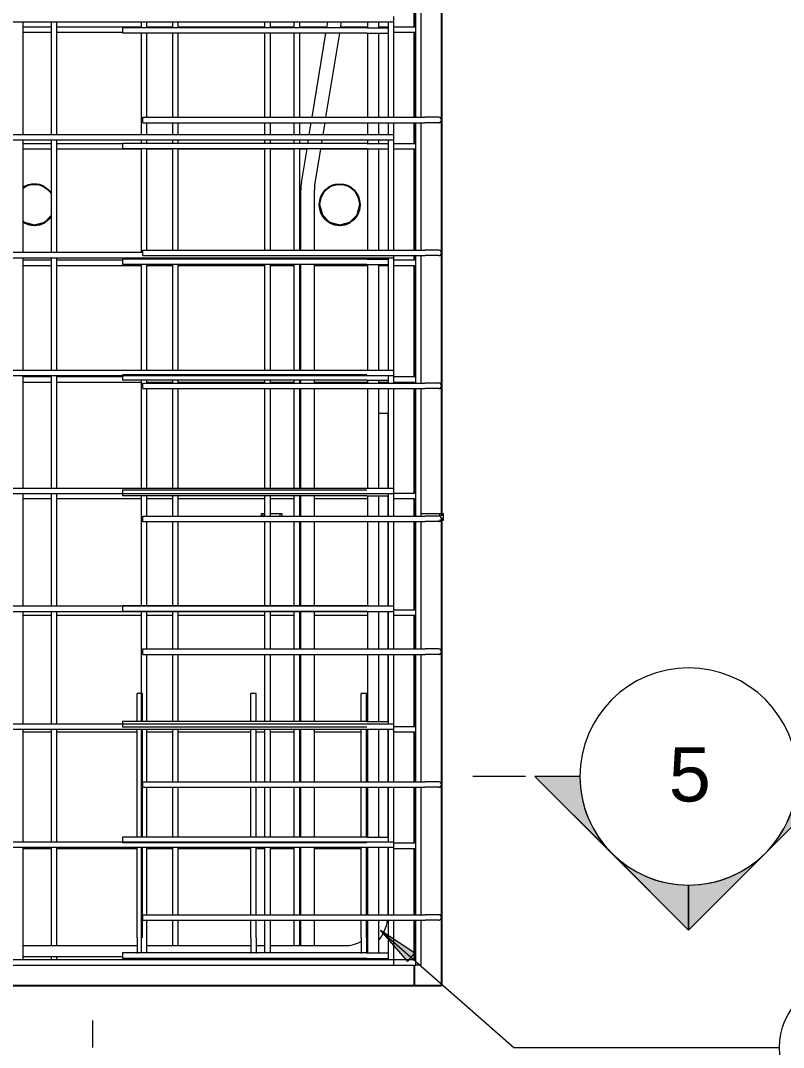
# Model space of a CAD drawing. Header units: millimetres. Extents: x 12473 to 23610, y -3081 to 6044.
# Drawn here: x 15495 to 16618, y -1486 to 26 of the extents above; entities that cross this region are included whole.
import ezdxf

# ---------------------------------------------------------------- set-up
doc = ezdxf.new("R2010")
doc.units = ezdxf.units.MM
doc.linetypes.add('Dash', pattern=[6.36, 3.18, -3.18])
for name, color, linetype, lineweight in [('A-GENM', 13, 'Continuous', 18), ('A-WALL', 113, 'Continuous', 25), ('A-WALL-HDLN', 110, 'Dash', 25), ('G-ANNO-SYMB', 111, 'Continuous', 9), ('S-RBAR', 171, 'Continuous', 18), ('S-RBAR-IDEN', 171, 'Continuous', 9)]:
    doc.layers.add(name, color=color, linetype=linetype, lineweight=lineweight)
doc.styles.add('Arial', font='arial.ttf', dxfattribs={"height": 80})

# ---------------------------------------------------------------- blocks, each defined once
blk = doc.blocks.new('RR spread anchor face based - RR-SA-2_5-200-2134315-Elevation Front 1')
at = {"layer": 'A-GENM'}
for p, q in [((15849.6, -700), (15852.1, -700)), ((15849.6, -703.6), (15849.6, -700)), ((15852.1, -700), (15854.6, -700)), ((15852.1, -703.6), (15852.1, -700)), ((15862.6, -700), (15877.1, -700)), ((15877.1, -700), (15879.6, -700)), ((15877.1, -703.6), (15877.1, -700)), ((15879.6, -700), (15879.6, -703.6))]:
    blk.add_line(p, q, dxfattribs=at)
blk = doc.blocks.new('RR spread anchor face based - RR-SA-2_5-250-V3-Elevation Front 1')
at = {"layer": 'A-GENM'}
for p, q in [((16074.6, -700), (16076.6, -700)), ((16084.6, -700), (16112.1, -700)), ((16111.4, -710), (16110.6, -710)), ((16112.1, -700), (16117.1, -700)), ((16112.1, -704), (16112.1, -700)), ((16117.1, -710), (16113.4, -710)), ((16117.1, -700), (16117.1, -710))]:
    blk.add_line(p, q, dxfattribs=at)
blk = doc.blocks.new('Detail View - M_Section Head - Filled SHOP DWG-1002450-Elevation Front 1')
at = {"layer": 'G-ANNO-SYMB'}
h = blk.add_hatch(color=256, dxfattribs=at)
edge = h.paths.add_edge_path()
edge.add_line((16252.2, 3732.8), (16318.5, 3732.8))
edge.add_arc((16478.5, 3732.8), 160, 180, 225)
edge.add_line((16365.4, 3619.7), (16252.2, 3732.8))
h = blk.add_hatch(color=256, dxfattribs=at)
edge = h.paths.add_edge_path()
edge.add_line((16704.8, 3732.8), (16591.6, 3619.7))
edge.add_arc((16478.5, 3732.8), 160, 315, 360)
edge.add_line((16638.5, 3732.8), (16704.8, 3732.8))
h = blk.add_hatch(color=256, dxfattribs=at)
edge = h.paths.add_edge_path()
edge.add_line((16478.5, 3506.5), (16365.4, 3619.7))
edge.add_arc((16478.5, 3732.8), 160, 225, 270)
edge.add_line((16478.5, 3572.8), (16478.5, 3506.5))
h = blk.add_hatch(color=256, dxfattribs=at)
edge = h.paths.add_edge_path()
edge.add_line((16478.5, 3506.5), (16478.5, 3572.8))
edge.add_arc((16478.5, 3732.8), 160, 270, 315)
edge.add_line((16591.6, 3619.7), (16478.5, 3506.5))
for p, q in [((16478.5, 3506.5), (16252.2, 3732.8)), ((16318.5, 3732.8), (16252.2, 3732.8)), ((16252.2, 3732.8), (16365.4, 3619.7)), ((16318.5, 3732.8), (16252.2, 3732.8)), ((16478.5, 3506.5), (16704.8, 3732.8)), ((16591.6, 3619.7), (16704.8, 3732.8)), ((16638.5, 3732.8), (16704.8, 3732.8)), ((16704.8, 3732.8), (16638.5, 3732.8)), ((16365.4, 3619.7), (16478.5, 3506.5)), ((16478.5, 3506.5), (16591.6, 3619.7)), ((16478.5, 3572.8), (16478.5, 3506.5)), ((16478.5, 3506.5), (16478.5, 3572.8))]:
    blk.add_line(p, q, dxfattribs=at)
for start, end in [(360, 180), (180, 360), (180, 225), (315, 0), (225, 270), (270, 315)]:
    blk.add_arc((16478.5, 3732.8), 160, start, end, dxfattribs=at)
blk = doc.blocks.new('M_Rebar Tag_rfa MARK - ARROW-794226-Elevation Front 1')
at = {"layer": 'S-RBAR-IDEN'}
blk.add_circle((16483.4, 3981.5), 100, dxfattribs=at)

msp = doc.modelspace()

# ---------------------------------------------------------------- hatches: boundary and pattern name
at = {"layer": 'S-RBAR-IDEN'}
msp.add_hatch(color=256, dxfattribs=at).paths.add_polyline_path([(16024.8, -1314.2), (16064.7, -1359.7), (16075.1, -1347.8)])

# ---------------------------------------------------------------- linework, layer by layer
at = {"layer": 'A-WALL'}
for p, q in [((16114.6, 620), (16114.6, -700)), ((16074.6, 17.1), (16074.6, 71.6)), ((16074.6, -116.2), (16074.6, 9.1)), ((16074.6, -154.7), (16074.6, -124.2)), ((16074.6, -312), (16074.6, -162.7)), ((16074.6, -326.4), (16074.6, -320)), ((16074.6, -498.2), (16074.6, -334.4)), ((16074.6, -507.8), (16074.6, -506.2)), ((16074.6, -670), (16074.6, -515.8)), ((16074.6, -703.6), (16074.6, -678)), ((16114.6, -710), (16114.6, -1395)), ((16074.6, -841.7), (16074.6, -711.6)), ((16074.6, -899.4), (16074.6, -849.7)), ((16074.6, -1013.5), (16074.6, -907.4)), ((16074.6, -1095.2), (16074.6, -1021.5)), ((16074.6, -1185.2), (16074.6, -1103.2)), ((16074.6, -1291), (16074.6, -1193.2)), ((16074.6, -1357), (16074.6, -1299)), ((16074.6, -1395), (16074.6, -1365)), ((14614.6, -1395), (16114.6, -1395))]:
    msp.add_line(p, q, dxfattribs=at)
at = {"layer": 'A-WALL', "flags": 128}
for points in [[(15934.6, -245), (15938.7, -260), (15949.7, -271), (15964.6, -275)], [(15964.6, -275), (15979.7, -271), (15990.7, -259.9), (15994.6, -245)], [(15498.6, -269.5), (15500.1, -271), (15515, -275)], [(15515, -275), (15530.1, -271), (15540, -261)]]:
    msp.add_lwpolyline(points, dxfattribs=at)
at = {"layer": 'A-WALL'}
for centre, start, end in [((15515, -245), 90, 123.4755), ((15515, -245), 33.2843, 90), ((15964.6, -245), 90, 180), ((15964.6, -245), 0, 90), ((15964.6, -245), 180.4246, 209.7233), ((15964.6, -245), 330.719, 359.5722), ((15515, -245), 236.5245, 239.6231), ((15515, -245), 241.0171, 269.268), ((15515, -245), 270.7209, 299.4239), ((15515, -245), 300.812, 326.7157), ((15964.6, -245), 210.813, 239.6231), ((15964.6, -245), 241.0171, 269.268), ((15964.6, -245), 270.7209, 299.4239), ((15964.6, -245), 300.812, 329.6241)]:
    msp.add_arc(centre, 30, start, end, dxfattribs=at)
at = {"layer": 'A-WALL-HDLN'}
msp.add_line((16114.6, -700), (16114.6, -710), dxfattribs=at)
at = {"layer": 'G-ANNO-SYMB'}
for p, q in [((16238.5, -1087.2), (16160.5, -1087.2)), ((15600.7, -1446.7), (15600.7, -1486.5))]:
    msp.add_line(p, q, dxfattribs=at)
at = {"layer": 'S-RBAR'}
for p, q in [((16076.6, -116.2), (16076.6, 71.6)), ((16084.6, -116.2), (16084.6, 71.6)), ((16044.6, 24.2), (16044.6, 32.2)), ((14873.6, 24.2), (16044.6, 24.2)), ((15498.6, -141.5), (15498.6, 24.2)), ((15498.6, 17.1), (15540, 17.1)), ((15540, -141.5), (15540, 24.2)), ((15548, -141.5), (15548, 24.2)), ((15548, 17.1), (15672.6, 17.1)), ((16004.6, 15.8), (15644.6, 15.8)), ((15644.6, 15.8), (15644.6, 7.8)), ((15672.6, 15.8), (15672.6, 24.2)), ((15680.6, 15.8), (15680.6, 24.2)), ((15680.6, 17.1), (15718.8, 17.1)), ((15718.8, 15.8), (15718.8, 24.2)), ((15726.8, 15.8), (15726.8, 24.2)), ((15726.8, 17.1), (15854.6, 17.1)), ((15854.6, 15.8), (15854.6, 24.2)), ((15862.6, 15.8), (15862.6, 24.2)), ((15862.6, 17.1), (15897.7, 17.1)), ((15897.7, 15.8), (15897.7, 24.2)), ((15905.7, 15.8), (15905.7, 24.2)), ((15905.7, 17.1), (15945.9, 17.1)), ((15945.7, 15.8), (15947.1, 24.2)), ((15966, 15.8), (15967.3, 24.2)), ((15966.2, 17.1), (16006.3, 17.1)), ((16004.6, 15.8), (16037.2, 15.8)), ((16006.3, 15.8), (16006.3, 24.2)), ((16022.3, 15.8), (16022.3, 24.2)), ((16022.3, 17.1), (16036.6, 17.1)), ((16036.6, -116.2), (16036.6, 24.2)), ((16044.6, -116.2), (16044.6, 24.2)), ((16044.6, 17.1), (16076.6, 17.1)), ((15498.6, 9.1), (15540, 9.1)), ((15548, 9.1), (15644.6, 9.1)), ((16004.6, 7.8), (15644.6, 7.8)), ((15672.6, -141.5), (15672.6, 7.8)), ((15680.6, -116.2), (15680.6, 7.8)), ((15718.8, -116.2), (15718.8, 7.8)), ((15726.8, -116.2), (15726.8, 7.8)), ((15854.6, -116.2), (15854.6, 7.8)), ((15862.6, -116.2), (15862.6, 7.8)), ((15897.7, -116.2), (15897.7, 7.8)), ((15905.7, -116.2), (15905.7, 7.8)), ((15924.1, -116.2), (15944.4, 7.8)), ((15944.3, -116.2), (15964.7, 7.8)), ((16004.6, 7.8), (16037.2, 7.8)), ((16006.3, -116.2), (16006.3, 7.8)), ((16022.3, -116.2), (16022.3, 7.8)), ((16044.6, 9.1), (16076.6, 9.1)), ((15674.6, -116.2), (16090.6, -116.2)), ((15674.6, -124.2), (15674.6, -116.2)), ((16110.6, -116.2), (16090.6, -116.2)), ((15674.6, -124.2), (16090.6, -124.2)), ((15680.6, -141.5), (15680.6, -124.2)), ((15718.8, -141.5), (15718.8, -124.2)), ((15726.8, -141.5), (15726.8, -124.2)), ((15854.6, -141.5), (15854.6, -124.2)), ((15862.6, -141.5), (15862.6, -124.2)), ((15897.7, -141.5), (15897.7, -124.2)), ((15905.7, -141.5), (15905.7, -124.2)), ((15919.9, -141.5), (15922.8, -124.2)), ((15940.2, -141.5), (15943, -124.2)), ((16006.3, -141.5), (16006.3, -124.2)), ((16022.3, -141.5), (16022.3, -124.2)), ((16036.6, -141.5), (16036.6, -124.2)), ((16044.6, -141.5), (16044.6, -124.2)), ((16076.6, -312), (16076.6, -124.2)), ((16084.6, -312), (16084.6, -124.2)), ((16110.6, -124.2), (16090.6, -124.2)), ((14840.5, -149.5), (16044.6, -149.5)), ((15050.6, -141.5), (16044.6, -141.5)), ((15498.6, -315.1), (15498.6, -149.5)), ((15540, -315.1), (15540, -149.5)), ((15548, -315.1), (15548, -149.5)), ((15672.6, -154.6), (15672.6, -149.5)), ((15680.6, -154.6), (15680.6, -149.5)), ((15718.8, -154.6), (15718.8, -149.5)), ((15726.8, -154.6), (15726.8, -149.5)), ((15854.6, -154.6), (15854.6, -149.5)), ((15862.6, -154.6), (15862.6, -149.5)), ((15897.7, -154.6), (15897.7, -149.5)), ((15905.7, -154.6), (15905.7, -149.5)), ((15917.8, -154.6), (15918.6, -149.5)), ((15938.1, -154.6), (15938.9, -149.5)), ((16006.3, -154.6), (16006.3, -149.5)), ((16022.3, -154.6), (16022.3, -149.5)), ((16036.6, -312), (16036.6, -149.5)), ((16044.6, -149.5), (16044.6, -141.5)), ((16044.6, -312), (16044.6, -149.5)), ((15498.6, -154.7), (15540, -154.7)), ((15498.6, -162.7), (15540, -162.7)), ((15548, -154.7), (15644.6, -154.7)), ((15548, -162.7), (15672.6, -162.7)), ((16004.6, -154.6), (15644.6, -154.6)), ((15644.6, -154.6), (15644.6, -162.6)), ((16004.6, -162.6), (15644.6, -162.6)), ((15672.6, -315.1), (15672.6, -162.6)), ((15680.6, -312), (15680.6, -162.6)), ((15680.6, -162.7), (15718.8, -162.7)), ((15718.8, -312), (15718.8, -162.6)), ((15726.8, -312), (15726.8, -162.6)), ((15726.8, -162.7), (15854.6, -162.7)), ((15854.6, -312), (15854.6, -162.6)), ((15862.6, -312), (15862.6, -162.6)), ((15862.6, -162.7), (15897.7, -162.7)), ((15897.7, -312), (15897.7, -162.6)), ((15905.7, -312), (15905.7, -162.6)), ((15905.7, -162.7), (15916.5, -162.7)), ((15908.2, -212.8), (15916.5, -162.6)), ((15928, -216.1), (15936.7, -162.6)), ((15936.7, -162.7), (16006.3, -162.7)), ((16004.6, -154.6), (16037.2, -154.6)), ((16004.6, -162.6), (16037.2, -162.6)), ((16006.3, -312), (16006.3, -162.6)), ((16022.3, -312), (16022.3, -162.6)), ((16022.3, -162.7), (16036.6, -162.7)), ((16044.6, -154.7), (16076.6, -154.7)), ((16044.6, -162.7), (16076.6, -162.7)), ((15907.4, -312), (15907.4, -223.3)), ((15927.4, -312), (15927.4, -223.3)), ((14820, -315.1), (15674.6, -315.1)), ((15674.6, -312), (16090.6, -312)), ((15674.6, -320), (15674.6, -312)), ((16110.6, -312), (16090.6, -312)), ((14819.2, -323.1), (16044.6, -323.1)), ((15498.6, -488.8), (15498.6, -323.1)), ((15498.6, -326.4), (15540, -326.4)), ((15540, -488.8), (15540, -323.1)), ((15548, -488.8), (15548, -323.1)), ((15548, -326.4), (15644.6, -326.4)), ((16004.6, -325), (15644.6, -325)), ((15644.6, -325), (15644.6, -333)), ((15672.6, -325), (15672.6, -323.1)), ((15674.6, -320), (16090.6, -320)), ((15680.6, -325), (15680.6, -323.1)), ((15718.8, -325), (15718.8, -323.1)), ((15726.8, -325), (15726.8, -323.1)), ((15854.6, -325), (15854.6, -323.1)), ((15862.6, -325), (15862.6, -323.1)), ((15897.7, -325), (15897.7, -323.1)), ((15905.7, -325), (15905.7, -323.1)), ((15907.4, -325), (15907.4, -323.1)), ((15927.4, -325), (15927.4, -323.1)), ((16004.6, -325), (16037.2, -325)), ((16006.3, -325), (16006.3, -323.1)), ((16022.3, -325), (16022.3, -323.1)), ((16036.6, -488.8), (16036.6, -323.1)), ((16044.6, -323.1), (16044.6, -320)), ((16044.6, -488.8), (16044.6, -323.1)), ((16044.6, -326.4), (16076.6, -326.4)), ((16076.6, -507.8), (16076.6, -320)), ((16084.6, -507.8), (16084.6, -320)), ((16110.6, -320), (16090.6, -320)), ((15498.6, -334.4), (15540, -334.4)), ((15548, -334.4), (15672.6, -334.4)), ((16004.6, -333), (15644.6, -333)), ((15672.6, -488.8), (15672.6, -333)), ((15680.6, -488.8), (15680.6, -333)), ((15680.6, -334.4), (15718.8, -334.4)), ((15718.8, -488.8), (15718.8, -333)), ((15726.8, -488.8), (15726.8, -333)), ((15726.8, -334.4), (15854.6, -334.4)), ((15854.6, -488.8), (15854.6, -333)), ((15862.6, -488.8), (15862.6, -333)), ((15862.6, -334.4), (15897.7, -334.4)), ((15897.7, -488.8), (15897.7, -333)), ((15905.7, -488.8), (15905.7, -333)), ((15905.7, -334.4), (15907.4, -334.4)), ((15907.4, -488.8), (15907.4, -333)), ((15927.4, -488.8), (15927.4, -333)), ((15927.4, -334.4), (16006.3, -334.4)), ((16004.6, -333), (16037.2, -333)), ((16006.3, -488.8), (16006.3, -333)), ((16022.3, -488.8), (16022.3, -333)), ((16022.3, -334.4), (16036.6, -334.4)), ((16044.6, -334.4), (16076.6, -334.4)), ((14866.4, -488.8), (16044.6, -488.8)), ((14866.4, -496.8), (16044.6, -496.8)), ((15498.6, -662.4), (15498.6, -496.8)), ((15498.6, -498.2), (15540, -498.2)), ((15540, -662.4), (15540, -496.8)), ((15548, -662.4), (15548, -496.8)), ((15548, -498.2), (15644.6, -498.2)), ((16004.6, -495.4), (15644.6, -495.4)), ((15644.6, -495.4), (15644.6, -503.4)), ((16036.6, -507.8), (16036.6, -496.8)), ((16044.6, -496.8), (16044.6, -488.8)), ((16044.6, -507.8), (16044.6, -496.8)), ((16044.6, -498.2), (16076.6, -498.2)), ((15498.6, -506.2), (15540, -506.2)), ((15548, -506.2), (15672.6, -506.2)), ((16004.6, -503.4), (15644.6, -503.4)), ((15672.6, -662.4), (15672.6, -503.4)), ((15674.6, -507.8), (16090.6, -507.8)), ((15674.6, -515.8), (15674.6, -507.8)), ((15680.6, -507.8), (15680.6, -503.4)), ((15680.6, -506.2), (15718.8, -506.2)), ((15718.8, -507.8), (15718.8, -503.4)), ((15726.8, -507.8), (15726.8, -503.4)), ((15726.8, -506.2), (15854.6, -506.2)), ((15854.6, -507.8), (15854.6, -503.4)), ((15862.6, -507.8), (15862.6, -503.4)), ((15862.6, -506.2), (15897.7, -506.2)), ((15897.7, -507.8), (15897.7, -503.4)), ((15905.7, -507.8), (15905.7, -503.4)), ((15905.7, -506.2), (15907.4, -506.2)), ((15907.4, -507.8), (15907.4, -503.4)), ((15927.4, -507.8), (15927.4, -503.4)), ((15927.4, -506.2), (16006.3, -506.2)), ((16004.6, -503.4), (16037.2, -503.4)), ((16006.3, -507.8), (16006.3, -503.4)), ((16022.3, -507.8), (16022.3, -503.4)), ((16022.3, -506.2), (16036.6, -506.2)), ((16044.6, -506.2), (16076.6, -506.2)), ((16110.6, -507.8), (16090.6, -507.8)), ((15674.6, -515.8), (16090.6, -515.8)), ((15680.6, -662.4), (15680.6, -515.8)), ((15718.8, -662.4), (15718.8, -515.8)), ((15726.8, -662.4), (15726.8, -515.8)), ((15854.6, -662.4), (15854.6, -515.8)), ((15862.6, -662.4), (15862.6, -515.8)), ((15897.7, -662.4), (15897.7, -515.8)), ((15905.7, -662.4), (15905.7, -515.8)), ((15907.4, -662.4), (15907.4, -515.8)), ((15927.4, -662.4), (15927.4, -515.8)), ((16006.3, -662.4), (16006.3, -515.8)), ((16022.3, -662.4), (16022.3, -515.8)), ((16036.6, -662.4), (16036.6, -515.8)), ((16044.6, -662.4), (16044.6, -515.8)), ((16076.6, -703.6), (16076.6, -515.8)), ((16084.6, -703.6), (16084.6, -515.8)), ((16110.6, -515.8), (16090.6, -515.8)), ((16036, -552.5), (16022.3, -552.5)), ((16036, -662.4), (16036, -552.5)), ((14866.4, -662.4), (16044.6, -662.4)), ((16044.6, -670.4), (16044.6, -662.4)), ((14866.4, -670.4), (16044.6, -670.4)), ((15498.6, -836.1), (15498.6, -670.4)), ((15498.6, -678), (15540, -678)), ((15540, -836.1), (15540, -670.4)), ((15548, -836.1), (15548, -670.4)), ((15548, -678), (15672.6, -678)), ((16004.6, -665.7), (15644.6, -665.7)), ((15644.6, -665.7), (15644.6, -673.7)), ((16004.6, -673.7), (15644.6, -673.7)), ((15672.6, -836.1), (15672.6, -673.7)), ((15680.6, -703.6), (15680.6, -673.7)), ((15680.6, -678), (15718.8, -678)), ((15718.8, -703.6), (15718.8, -673.7)), ((15726.8, -703.6), (15726.8, -673.7)), ((15726.8, -678), (15854.6, -678)), ((15854.6, -703.6), (15854.6, -673.7)), ((15862.6, -703.6), (15862.6, -673.7)), ((15862.6, -678), (15897.7, -678)), ((15897.7, -703.6), (15897.7, -673.7)), ((15905.7, -703.6), (15905.7, -673.7)), ((15905.7, -678), (15907.4, -678)), ((15907.4, -703.6), (15907.4, -673.7)), ((15927.4, -703.6), (15927.4, -673.7)), ((15927.4, -678), (16006.3, -678)), ((16004.6, -673.7), (16037.2, -673.7)), ((16006.3, -703.6), (16006.3, -673.7)), ((16022.3, -703.6), (16022.3, -673.7)), ((16036, -703.6), (16036, -673.7)), ((16036, -678), (16036.6, -678)), ((16036.6, -703.6), (16036.6, -670.4)), ((16044.6, -670), (16076.6, -670)), ((16044.6, -703.6), (16044.6, -670.4)), ((16044.6, -678), (16076.6, -678)), ((15674.6, -703.6), (16090.6, -703.6)), ((15674.6, -711.6), (15674.6, -703.6)), ((16110.6, -703.6), (16090.6, -703.6)), ((15674.6, -711.6), (16090.6, -711.6)), ((15680.6, -836.1), (15680.6, -711.6)), ((15718.8, -836.1), (15718.8, -711.6)), ((15726.8, -836.1), (15726.8, -711.6)), ((15854.6, -836.1), (15854.6, -711.6)), ((15862.6, -836.1), (15862.6, -711.6)), ((15897.7, -836.1), (15897.7, -711.6)), ((15905.7, -836.1), (15905.7, -711.6)), ((15907.4, -836.1), (15907.4, -711.6)), ((15927.4, -836.1), (15927.4, -711.6)), ((16006.3, -836.1), (16006.3, -711.6)), ((16022.3, -836.1), (16022.3, -711.6)), ((16036, -836.1), (16036, -711.6)), ((16036.6, -836.1), (16036.6, -711.6)), ((16044.6, -836.1), (16044.6, -711.6)), ((16076.6, -899.4), (16076.6, -711.6)), ((16084.6, -899.4), (16084.6, -711.6)), ((16110.6, -711.6), (16090.6, -711.6)), ((14866.4, -836.1), (16044.6, -836.1)), ((14866.4, -844.1), (16044.6, -844.1)), ((15498.6, -1009.7), (15498.6, -844.1)), ((15540, -1009.7), (15540, -844.1)), ((15548, -1009.7), (15548, -844.1)), ((16004.6, -836.1), (15644.6, -836.1)), ((15644.6, -836.1), (15644.6, -844.1)), ((16004.6, -844.1), (15644.6, -844.1)), ((15672.6, -1006.5), (15672.6, -844.1)), ((15680.6, -899.4), (15680.6, -844.1)), ((15718.8, -899.4), (15718.8, -844.1)), ((15726.8, -899.4), (15726.8, -844.1)), ((15854.6, -899.4), (15854.6, -844.1)), ((15862.6, -899.4), (15862.6, -844.1)), ((15897.7, -899.4), (15897.7, -844.1)), ((15905.7, -899.4), (15905.7, -844.1)), ((15907.4, -899.4), (15907.4, -844.1)), ((15927.4, -899.4), (15927.4, -844.1)), ((16006.3, -899.4), (16006.3, -844.1)), ((16022.3, -899.4), (16022.3, -844.1)), ((16036, -899.4), (16036, -844.1)), ((16036.6, -899.4), (16036.6, -844.1)), ((16044.6, -844.1), (16044.6, -836.1)), ((16044.6, -841.7), (16076.6, -841.7)), ((16044.6, -899.4), (16044.6, -844.1)), ((15498.6, -849.7), (15540, -849.7)), ((15548, -849.7), (15672.6, -849.7)), ((15680.6, -849.7), (15718.8, -849.7)), ((15726.8, -849.7), (15854.6, -849.7)), ((15862.6, -849.7), (15897.7, -849.7)), ((15905.7, -849.7), (15907.4, -849.7)), ((15927.4, -849.7), (16006.3, -849.7)), ((16036, -849.7), (16036.6, -849.7)), ((16044.6, -849.7), (16076.6, -849.7)), ((15674.6, -899.4), (16090.6, -899.4)), ((15674.6, -907.4), (15674.6, -899.4)), ((15674.6, -907.4), (16090.6, -907.4)), ((15680.6, -1006.5), (15680.6, -907.4)), ((15718.8, -1006.5), (15718.8, -907.4)), ((15726.8, -1006.5), (15726.8, -907.4)), ((15854.6, -1006.5), (15854.6, -907.4)), ((15862.6, -1006.5), (15862.6, -907.4)), ((15897.7, -1006.5), (15897.7, -907.4)), ((15905.7, -1006.5), (15905.7, -907.4)), ((15907.4, -1006.5), (15907.4, -907.4)), ((15927.4, -1006.5), (15927.4, -907.4)), ((16006.3, -1006.5), (16006.3, -907.4)), ((16022.3, -1006.5), (16022.3, -907.4)), ((16036, -1006.5), (16036, -907.4)), ((16036.6, -1009.7), (16036.6, -907.4)), ((16044.6, -1009.7), (16044.6, -907.4)), ((16076.6, -1095.2), (16076.6, -907.4)), ((16084.6, -1095.2), (16084.6, -907.4)), ((16110.6, -899.4), (16090.6, -899.4)), ((16110.6, -907.4), (16090.6, -907.4)), ((15674.2, -965), (15666.2, -965)), ((15666.2, -1006.5), (15666.2, -965)), ((15674.2, -1006.5), (15674.2, -965)), ((15841.7, -965), (15833.7, -965)), ((15833.7, -1006.5), (15833.7, -965)), ((15841.7, -1006.5), (15841.7, -965)), ((16004.1, -965), (15996.1, -965)), ((15996.1, -1006.5), (15996.1, -965)), ((16004.1, -1006.5), (16004.1, -965)), ((14866.4, -1009.7), (16044.6, -1009.7)), ((16004.6, -1006.5), (15644.6, -1006.5)), ((15644.6, -1006.5), (15644.6, -1014.5)), ((16004.6, -1006.5), (16037.2, -1006.5)), ((16044.6, -1017.7), (16044.6, -1009.7)), ((16044.6, -1013.5), (16076.6, -1013.5)), ((14866.4, -1017.7), (16044.6, -1017.7)), ((15498.6, -1183.4), (15498.6, -1017.7)), ((15498.6, -1021.5), (15540, -1021.5)), ((15540, -1183.4), (15540, -1017.7)), ((15548, -1183.4), (15548, -1017.7)), ((15548, -1021.5), (15666.2, -1021.5)), ((16004.6, -1014.5), (15644.6, -1014.5)), ((15666.2, -1176.8), (15666.2, -1017.7)), ((15672.6, -1176.8), (15672.6, -1017.7)), ((15674.2, -1176.8), (15674.2, -1017.7)), ((15680.6, -1095.2), (15680.6, -1017.7)), ((15680.6, -1021.5), (15718.8, -1021.5)), ((15718.8, -1095.2), (15718.8, -1017.7)), ((15726.8, -1095.2), (15726.8, -1017.7)), ((15726.8, -1021.5), (15833.7, -1021.5)), ((15833.7, -1095.2), (15833.7, -1017.7)), ((15841.7, -1095.2), (15841.7, -1017.7)), ((15841.7, -1021.5), (15854.6, -1021.5)), ((15854.6, -1095.2), (15854.6, -1017.7)), ((15862.6, -1095.2), (15862.6, -1017.7)), ((15862.6, -1021.5), (15897.7, -1021.5)), ((15897.7, -1095.2), (15897.7, -1017.7)), ((15905.7, -1095.2), (15905.7, -1017.7)), ((15905.7, -1021.5), (15907.4, -1021.5)), ((15907.4, -1095.2), (15907.4, -1017.7)), ((15927.4, -1095.2), (15927.4, -1017.7)), ((15927.4, -1021.5), (15996.1, -1021.5)), ((15996.1, -1095.2), (15996.1, -1017.7)), ((16004.1, -1095.2), (16004.1, -1017.7)), ((16004.1, -1021.5), (16006.3, -1021.5)), ((16006.3, -1095.2), (16006.3, -1017.7)), ((16022.3, -1095.2), (16022.3, -1017.7)), ((16036, -1095.2), (16036, -1017.7)), ((16036, -1021.5), (16036.6, -1021.5)), ((16036.6, -1095.2), (16036.6, -1017.7)), ((16044.6, -1095.2), (16044.6, -1017.7)), ((16044.6, -1021.5), (16076.6, -1021.5)), ((15674.6, -1095.2), (16090.6, -1095.2)), ((15674.6, -1103.2), (15674.6, -1095.2)), ((15674.6, -1103.2), (16090.6, -1103.2)), ((15680.6, -1176.8), (15680.6, -1103.2)), ((15718.8, -1176.8), (15718.8, -1103.2)), ((15726.8, -1176.8), (15726.8, -1103.2)), ((15833.7, -1176.8), (15833.7, -1103.2)), ((15841.7, -1176.8), (15841.7, -1103.2)), ((15854.6, -1176.8), (15854.6, -1103.2)), ((15862.6, -1176.8), (15862.6, -1103.2)), ((15897.7, -1176.8), (15897.7, -1103.2)), ((15905.7, -1176.8), (15905.7, -1103.2)), ((15907.4, -1176.8), (15907.4, -1103.2)), ((15927.4, -1176.8), (15927.4, -1103.2)), ((15996.1, -1176.8), (15996.1, -1103.2)), ((16004.1, -1176.8), (16004.1, -1103.2)), ((16006.3, -1176.8), (16006.3, -1103.2)), ((16022.3, -1176.8), (16022.3, -1103.2)), ((16036, -1176.8), (16036, -1103.2)), ((16036.6, -1183.4), (16036.6, -1103.2)), ((16044.6, -1183.4), (16044.6, -1103.2)), ((16076.6, -1291), (16076.6, -1103.2)), ((16084.6, -1291), (16084.6, -1103.2)), ((16110.6, -1095.2), (16090.6, -1095.2)), ((16110.6, -1103.2), (16090.6, -1103.2)), ((16004.6, -1176.8), (15644.6, -1176.8)), ((15644.6, -1176.8), (15644.6, -1184.8)), ((16004.6, -1176.8), (16037.2, -1176.8)), ((14866.4, -1183.4), (16044.6, -1183.4)), ((14866.4, -1191.4), (16044.6, -1191.4)), ((15498.6, -1357), (15498.6, -1191.4)), ((15498.6, -1193.2), (15540, -1193.2)), ((15540, -1336.5), (15540, -1191.4)), ((15548, -1336.5), (15548, -1191.4)), ((15548, -1193.2), (15666.2, -1193.2)), ((16004.6, -1184.8), (15644.6, -1184.8)), ((15666.2, -1325), (15666.2, -1191.4)), ((15672.6, -1347.2), (15672.6, -1191.4)), ((15674.2, -1325), (15674.2, -1191.4)), ((15680.6, -1291), (15680.6, -1191.4)), ((15680.6, -1193.2), (15718.8, -1193.2)), ((15718.8, -1291), (15718.8, -1191.4)), ((15726.8, -1291), (15726.8, -1191.4)), ((15726.8, -1193.2), (15833.7, -1193.2)), ((15833.7, -1291), (15833.7, -1191.4)), ((15841.7, -1291), (15841.7, -1191.4)), ((15841.7, -1193.2), (15854.6, -1193.2)), ((15854.6, -1291), (15854.6, -1191.4)), ((15862.6, -1291), (15862.6, -1191.4)), ((15862.6, -1193.2), (15897.7, -1193.2)), ((15897.7, -1291), (15897.7, -1191.4)), ((15905.7, -1291), (15905.7, -1191.4)), ((15905.7, -1193.2), (15907.4, -1193.2)), ((15907.4, -1291), (15907.4, -1191.4)), ((15927.4, -1291), (15927.4, -1191.4)), ((15927.4, -1193.2), (15996.1, -1193.2)), ((15996.1, -1291), (15996.1, -1191.4)), ((16004.1, -1291), (16004.1, -1191.4)), ((16004.1, -1193.2), (16006.3, -1193.2)), ((16006.3, -1291), (16006.3, -1191.4)), ((16022.3, -1291), (16022.3, -1191.4)), ((16036, -1289), (16036, -1191.4)), ((16036, -1193.2), (16036.6, -1193.2)), ((16036.6, -1291), (16036.6, -1191.4)), ((16044.6, -1191.4), (16044.6, -1183.4)), ((16044.6, -1185.2), (16076.6, -1185.2)), ((16044.6, -1291), (16044.6, -1191.4)), ((16044.6, -1193.2), (16076.6, -1193.2)), ((15674.6, -1291), (16090.6, -1291)), ((15674.6, -1299), (15674.6, -1291)), ((15674.6, -1299), (16090.6, -1299)), ((15680.6, -1347.2), (15680.6, -1299)), ((15718.8, -1336.5), (15718.8, -1299)), ((15726.8, -1336.5), (15726.8, -1299)), ((15833.7, -1325), (15833.7, -1299)), ((15841.7, -1325), (15841.7, -1299)), ((15854.6, -1347.2), (15854.6, -1299)), ((15862.6, -1347.2), (15862.6, -1299)), ((15897.7, -1336.5), (15897.7, -1299)), ((15905.7, -1336.5), (15905.7, -1299)), ((15907.4, -1336.5), (15907.4, -1299)), ((15927.4, -1336.5), (15927.4, -1299)), ((15996.1, -1325), (15996.1, -1299)), ((16004.1, -1325), (16004.1, -1299)), ((16006.3, -1347.2), (16006.3, -1299)), ((16022.3, -1347.2), (16022.3, -1299)), ((16036.6, -1357), (16036.6, -1299)), ((16044.6, -1357), (16044.6, -1299)), ((16076.6, -1365), (16076.6, -1299)), ((16084.6, -1365), (16084.6, -1299)), ((16110.6, -1291), (16090.6, -1291)), ((16110.6, -1299), (16090.6, -1299)), ((15666.2, -1325), (15666.2, -1347.9)), ((15833.7, -1325), (15833.7, -1347.9)), ((15841.7, -1325), (15841.7, -1347.9)), ((15996.1, -1325), (15996.1, -1347.9)), ((16004.1, -1325), (16004.1, -1347.9)), ((15498.6, -1336.5), (15666.2, -1336.5)), ((15680.6, -1336.5), (15833.7, -1336.5)), ((15841.7, -1336.5), (15854.6, -1336.5)), ((15862.6, -1336.5), (15972.5, -1336.5)), ((14708.1, -1357), (16044.6, -1357)), ((15498.6, -1352.5), (15644.6, -1352.5)), ((15540, -1357), (15540, -1352.5)), ((15548, -1357), (15548, -1352.5)), ((16004.6, -1347.2), (15644.6, -1347.2)), ((15644.6, -1347.2), (15644.6, -1355.2)), ((16004.6, -1355.2), (15644.6, -1355.2)), ((15666.2, -1355.5), (15666.2, -1357.7)), ((15672.6, -1357), (15672.6, -1355.2)), ((15680.6, -1357), (15680.6, -1355.2)), ((15718.8, -1357), (15718.8, -1355.2)), ((15726.8, -1357), (15726.8, -1355.2)), ((15833.7, -1355.5), (15833.7, -1357.7)), ((15841.7, -1355.5), (15841.7, -1357.7)), ((15854.6, -1357), (15854.6, -1355.2)), ((15862.6, -1357), (15862.6, -1355.2)), ((15897.7, -1357), (15897.7, -1355.2)), ((15905.7, -1357), (15905.7, -1355.2)), ((15907.4, -1357), (15907.4, -1355.2)), ((15927.4, -1357), (15927.4, -1355.2)), ((15996.1, -1355.5), (15996.1, -1357.7)), ((16004.1, -1355.5), (16004.1, -1357.7)), ((16004.6, -1347.2), (16037.2, -1347.2)), ((16004.6, -1355.2), (16037.2, -1355.2)), ((16006.3, -1357), (16006.3, -1355.2)), ((16022.3, -1357), (16022.3, -1355.2)), ((16044.6, -1365), (16044.6, -1357)), ((16044.6, -1357), (16076.6, -1357)), ((14708.1, -1365), (16044.6, -1365)), ((16044.6, -1365), (16076.6, -1365)), ((16084.6, -1365), (16076.6, -1365))]:
    msp.add_line(p, q, dxfattribs=at)
for centre, radius, start, end in [((16110.6, -120.2), 4, 270, 90), ((16110.6, -120.2), 4, 15, 60), ((16110.6, -120.2), 4, 270, 285), ((16110.6, -120.2), 4, 300, 345), ((15972.4, -223.3), 65, 170.6952, 180), ((15972.4, -223.3), 45, 170.6952, 180), ((16110.6, -316), 4, 270, 90), ((16110.6, -316), 4, 15, 60), ((16110.6, -316), 4, 300, 345), ((16110.6, -316), 4, 270, 285), ((16110.6, -511.8), 4, 270, 90), ((16110.6, -511.8), 4, 15, 60), ((16110.6, -511.8), 4, 300, 345), ((16110.6, -511.8), 4, 270, 285), ((16110.6, -707.6), 4, 270, 90), ((16110.6, -707.6), 4, 15, 60), ((16110.6, -707.6), 4, 300, 345), ((16110.6, -707.6), 4, 270, 285), ((16110.6, -903.4), 4, 270, 90), ((16110.6, -903.4), 4, 270, 285), ((16110.6, -903.4), 4, 15, 60), ((16110.6, -903.4), 4, 300, 345), ((16110.6, -1099.2), 4, 270, 90), ((16110.6, -1099.2), 4, 270, 285), ((16110.6, -1099.2), 4, 15, 60), ((16110.6, -1099.2), 4, 300, 345), ((15972.5, -1289), 63.5, 322.3923, 350.8731), ((15972.5, -1289), 63.5, 358.1746, 360), ((16110.6, -1295), 4, 270, 90), ((16110.6, -1295), 4, 270, 285), ((16110.6, -1295), 4, 15, 60), ((16110.6, -1295), 4, 300, 345), ((15972.5, -1289), 47.5, 270, 299.8916), ((15972.5, -1289), 47.5, 312.0719, 315), ((15972.5, -1289), 63.5, 300, 302.4231)]:
    msp.add_arc(centre, radius, start, end, dxfattribs=at)
at = {"layer": 'S-RBAR-IDEN'}
for p, q in [((16024.8, -1314.2), (16064.7, -1359.7)), ((16075.1, -1347.8), (16024.8, -1314.2)), ((16024.8, -1314.2), (16221, -1486.4)), ((16064.7, -1359.7), (16075.1, -1347.8)), ((16221, -1486.4), (16612.4, -1486.4))]:
    msp.add_line(p, q, dxfattribs=at)

# ---------------------------------------------------------------- block references
at = {"layer": 'A-GENM'}
for name in ['RR spread anchor face based - RR-SA-2_5-200-2134315-Elevation Front 1', 'RR spread anchor face based - RR-SA-2_5-250-V3-Elevation Front 1']:
    msp.add_blockref(name, (0, 0), dxfattribs=at)
at = {"layer": 'G-ANNO-SYMB'}
msp.add_blockref('Detail View - M_Section Head - Filled SHOP DWG-1002450-Elevation Front 1', (0, -4820), dxfattribs=at)
at = {"layer": 'S-RBAR-IDEN'}
msp.add_blockref('M_Rebar Tag_rfa MARK - ARROW-794226-Elevation Front 1', (229, -5467.9), dxfattribs=at)

# ---------------------------------------------------------------- texts
at = {"layer": 'G-ANNO-SYMB', "insert": (16449.2, -1044.1), "char_height": 80, "width": 76.962, "attachment_point": 1, "style": 'Arial'}
msp.add_mtext('5', dxfattribs=at)

doc.saveas('drawing.dxf')
